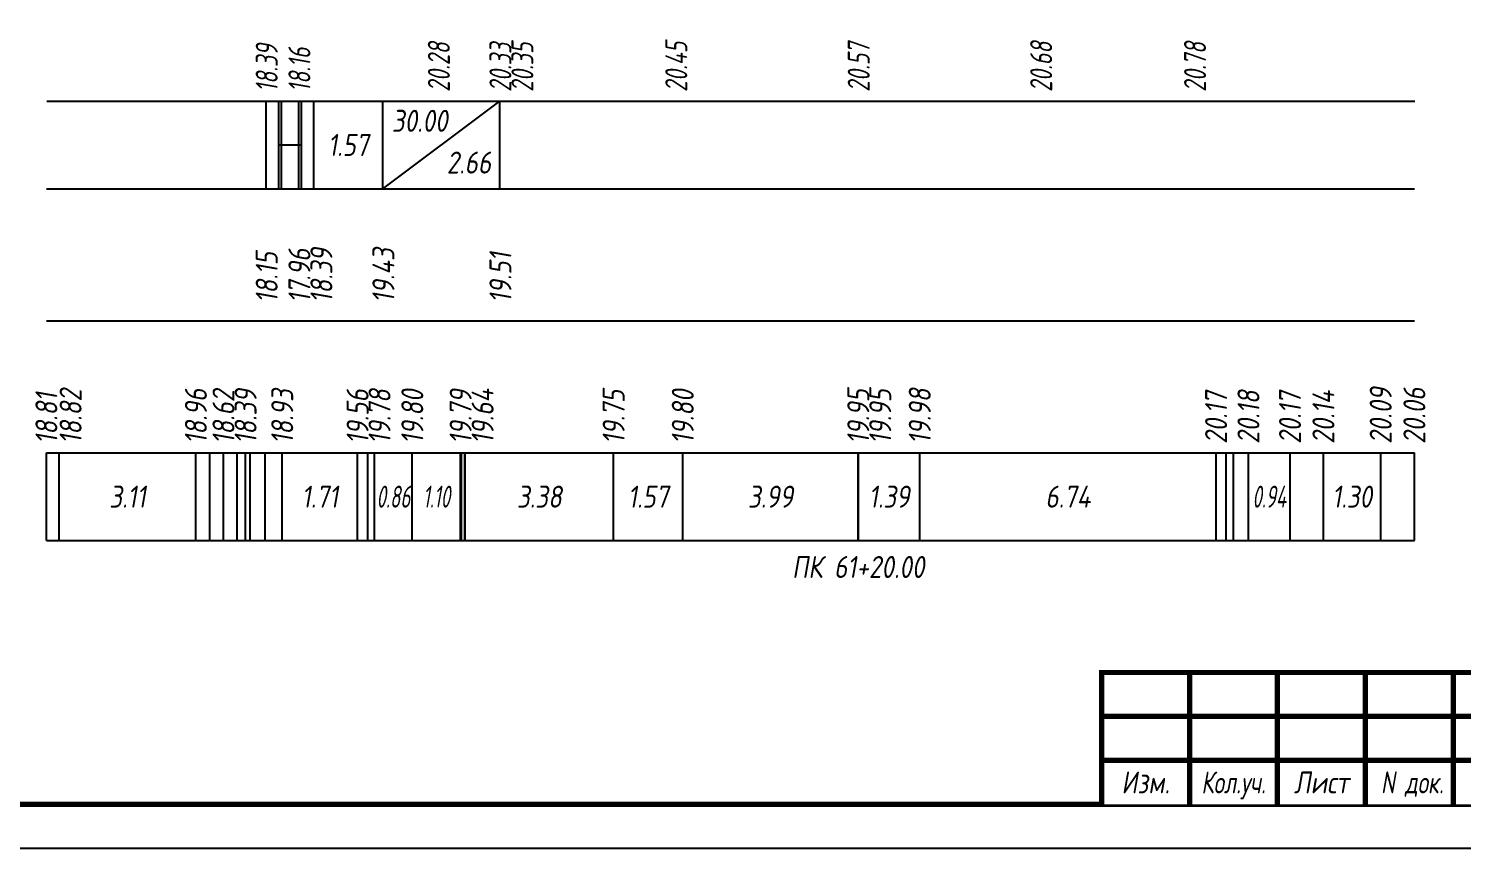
# Model space of a CAD drawing. Extents: x -717 to 1451, y -133302 to 233.
# Drawn here: x 77.9 to 241, y -96155.4 to -96062.2 of the extents above; entities that cross this region are included whole.
import ezdxf
from ezdxf.enums import TextEntityAlignment as Align

# ---------------------------------------------------------------- set-up
doc = ezdxf.new("R2010")
doc.units = 0
for name, color, linetype in [('Зарамочное оформление', 7, 'Continuous'), ('Код_510', 7, 'Continuous'), ('Код_514', 1, 'Continuous'), ('Код_516', 1, 'Continuous'), ('Подписи поперечников', 7, 'Continuous'), ('Таблица', 7, 'Continuous')]:
    doc.layers.add(name, color=color, linetype=linetype)
doc.styles.add('М', font='romand.shx', dxfattribs={"width": 0.8, "oblique": 10, "height": 2.5})

# ---------------------------------------------------------------- blocks, each defined once
blk = doc.blocks.new('Штамп')
at = {"linetype": 'Continuous'}
blk.add_wipeout([(199.95, -411.25), (384.95, -411.25), (384.95, -426.25), (199.95, -426.25)], dxfattribs=at).dxf.layer = 'Зарамочное оформление'
at = {"layer": 'Зарамочное оформление', "linetype": 'Continuous', "lineweight": -3, "const_width": 0.6, "flags": 128}
for points in [[(199.95, -426.25), (199.95, -411.25), (384.95, -411.25)], [(209.95, -411.25), (209.95, -426.25)], [(219.95, -411.25), (219.95, -426.25)], [(229.95, -411.25), (229.95, -426.25)], [(239.95, -411.25), (239.95, -426.25)], [(199.95, -416.25), (264.95, -416.25)], [(199.95, -421.25), (264.95, -421.25)]]:
    blk.add_lwpolyline(points, dxfattribs=at)
at = {"layer": 'Зарамочное оформление', "linetype": 'Continuous', "style": 'М', "oblique": 10}
for s, width, p in [('Изм.', 0.8, (204.95, -423.75)), ('Кол.уч.', 0.7, (214.95, -423.75)), ('Лист', 0.8, (224.95, -423.75)), ('N док.', 0.7, (235.28, -423.75))]:
    blk.add_text(s, height=2.5, dxfattribs=dict(at, width=width)).set_placement(p, align=Align.MIDDLE_CENTER)
blk = doc.blocks.new('шифр')
blk.add_blockref('Штамп', (0, -95784))

msp = doc.modelspace()

# ---------------------------------------------------------------- linework, layer by layer
at = {"flags": 128}
msp.add_lwpolyline([(-30.054, -96155.421), (389.946, -96155.421), (389.946, -95858.421), (-30.054, -95858.421)], close=True, dxfattribs=at)
at = {"const_width": 0.6, "flags": 128}
msp.add_lwpolyline([(-10.054, -96150.421), (384.946, -96150.421), (384.946, -95863.421), (-10.054, -95863.421)], close=True, dxfattribs=at)
at = {"layer": 'Код_510'}
for p, q in [((79.946, -96120.421), (79.946, -96110.421)), ((81.402, -96120.421), (81.402, -96110.421)), ((96.946, -96120.421), (96.946, -96110.421)), ((98.549, -96120.421), (98.549, -96110.421)), ((100.084, -96120.421), (100.084, -96110.421)), ((101.641, -96120.421), (101.641, -96110.421)), ((102.598, -96120.421), (102.598, -96110.421)), ((103.135, -96120.421), (103.135, -96110.421)), ((104.827, -96120.421), (104.827, -96110.421)), ((106.769, -96120.421), (106.769, -96110.421)), ((115.333, -96120.421), (115.333, -96110.421)), ((116.508, -96120.421), (116.508, -96110.421)), ((117.25, -96120.421), (117.25, -96110.421)), ((121.56, -96120.421), (121.56, -96110.421)), ((127.055, -96120.421), (127.055, -96110.421)), ((127.153, -96120.421), (127.153, -96110.421)), ((127.541, -96120.421), (127.541, -96110.421)), ((127.554, -96120.421), (127.554, -96110.421)), ((127.564, -96120.421), (127.564, -96110.421)), ((144.457, -96120.421), (144.457, -96110.421)), ((152.319, -96120.421), (152.319, -96110.421)), ((172.274, -96120.421), (172.274, -96110.421)), ((172.317, -96120.421), (172.317, -96110.421)), ((179.27, -96120.421), (179.27, -96110.421)), ((212.97, -96120.421), (212.97, -96110.421)), ((214.113, -96120.421), (214.113, -96110.421)), ((214.955, -96120.421), (214.955, -96110.421)), ((216.654, -96120.421), (216.654, -96110.421)), ((221.378, -96120.421), (221.378, -96110.421)), ((225.179, -96120.421), (225.179, -96110.421)), ((231.692, -96120.421), (231.692, -96110.421)), ((235.524, -96120.421), (235.524, -96110.421))]:
    msp.add_line(p, q, dxfattribs=at)
at = {"layer": 'Код_516'}
for p, q in [((104.946, -96080.421), (104.946, -96070.421)), ((106.363, -96080.421), (106.363, -96070.421)), ((106.665, -96080.421), (106.665, -96070.421)), ((108.665, -96080.421), (108.665, -96070.421)), ((108.968, -96080.421), (108.968, -96070.421)), ((110.346, -96080.421), (110.346, -96070.421)), ((110.346, -96080.421), (110.346, -96070.421)), ((118.215, -96080.421), (118.215, -96070.421)), ((118.215, -96080.421), (131.524, -96070.421)), ((131.524, -96080.421), (131.524, -96070.421)), ((106.363, -96075.421), (106.665, -96075.421)), ((106.665, -96075.421), (108.665, -96075.421)), ((108.665, -96075.421), (108.968, -96075.421))]:
    msp.add_line(p, q, dxfattribs=at)
at = {"layer": 'Таблица'}
for p, q in [((80, -96070.421), (235.578, -96070.421)), ((79.946, -96080.421), (235.524, -96080.421)), ((79.946, -96095.421), (235.524, -96095.421)), ((79.946, -96110.421), (235.524, -96110.421)), ((79.946, -96120.421), (235.524, -96120.421))]:
    msp.add_line(p, q, dxfattribs=at)

# ---------------------------------------------------------------- texts
at = {"layer": 'Код_510', "style": 'М', "oblique": 10, "width": 0.8}
for s, p in [('18.81', (79.946, -96109.421)), ('18.82', (82.699, -96109.421)), ('18.96', (96.946, -96109.421)), ('18.62', (100.084, -96109.421)), ('18.39', (102.598, -96109.421)), ('18.93', (106.769, -96109.421)), ('19.56', (115.333, -96109.421)), ('19.78', (117.833, -96109.421)), ('19.80', (121.56, -96109.421)), ('19.79', (127.055, -96109.421)), ('19.64', (129.555, -96109.421)), ('19.75', (144.457, -96109.421)), ('19.80', (152.319, -96109.421)), ('19.95', (172.274, -96109.421)), ('19.95', (174.774, -96109.421)), ('19.98', (179.27, -96109.421)), ('20.17', (212.97, -96109.421)), ('20.18', (216.654, -96109.421)), ('20.17', (221.378, -96109.421)), ('20.14', (225.179, -96109.421)), ('20.09', (231.692, -96109.421)), ('20.06', (235.524, -96109.421))]:
    msp.add_text(s, height=2.5, rotation=90, dxfattribs=at).set_placement(p, align=Align.MIDDLE_LEFT)
at = {"layer": 'Код_510', "style": 'М', "oblique": 10}
for s, width, p in [('3.11', 0.8, (89.174, -96115.421)), ('1.71', 0.8, (111.051, -96115.421)), ('0.86', 0.6, (119.405, -96115.421)), ('1.10', 0.6, (124.307, -96115.421)), ('3.38', 0.8, (136.011, -96115.421)), ('1.57', 0.8, (148.388, -96115.421)), ('3.99', 0.8, (162.296, -96115.421)), ('1.39', 0.8, (175.794, -96115.421)), ('6.74', 0.8, (196.12, -96115.421)), ('0.94', 0.6, (219.016, -96115.421)), ('1.30', 0.8, (228.436, -96115.421))]:
    msp.add_text(s, height=2.5, dxfattribs=dict(at, width=width)).set_placement(p, align=Align.MIDDLE_CENTER)
at = {"layer": 'Код_514', "style": 'М', "oblique": 10, "width": 0.7}
for s, p in [('20.28', (124.578, -96069.382)), ('20.33', (131.578, -96069.382)), ('20.35', (134.078, -96069.382)), ('20.45', (151.578, -96069.382)), ('20.57', (172.328, -96069.382)), ('20.68', (193.078, -96069.382)), ('20.78', (210.578, -96069.382)), ('18.39', (105, -96069.382)), ('18.16', (108.72, -96069.382))]:
    msp.add_text(s, height=2.5, rotation=90, dxfattribs=at).set_placement(p, align=Align.MIDDLE_LEFT)
at = {"layer": 'Код_516', "style": 'М', "oblique": 10, "width": 0.8}
msp.add_text('30.00', height=2.5, dxfattribs=at).set_placement((119.215, -96071.421), align=Align.TOP_LEFT)
msp.add_text('1.57', height=2.5, dxfattribs=at).set_placement((114.281, -96075.421), align=Align.MIDDLE_CENTER)
msp.add_text('2.66', height=2.5, dxfattribs=at).set_placement((130.524, -96079.421), align=Align.BOTTOM_RIGHT)
for s, p in [('18.15', (105, -96093.371)), ('17.96', (108.72, -96093.371)), ('18.39', (111.22, -96093.371)), ('19.43', (118.269, -96093.371)), ('19.51', (131.578, -96093.371))]:
    msp.add_text(s, height=2.5, rotation=90, dxfattribs=at).set_placement(p, align=Align.MIDDLE_LEFT)
at = {"layer": 'Подписи поперечников', "style": 'М', "oblique": 10, "width": 0.8}
msp.add_text('ПК 61+20.00', height=2.5, dxfattribs=at).set_placement((172.274, -96125.421), align=Align.BOTTOM_CENTER)

# ---------------------------------------------------------------- next in the draw order: block references
msp.add_blockref('шифр', (0, 59.829))

doc.saveas('drawing.dxf')
